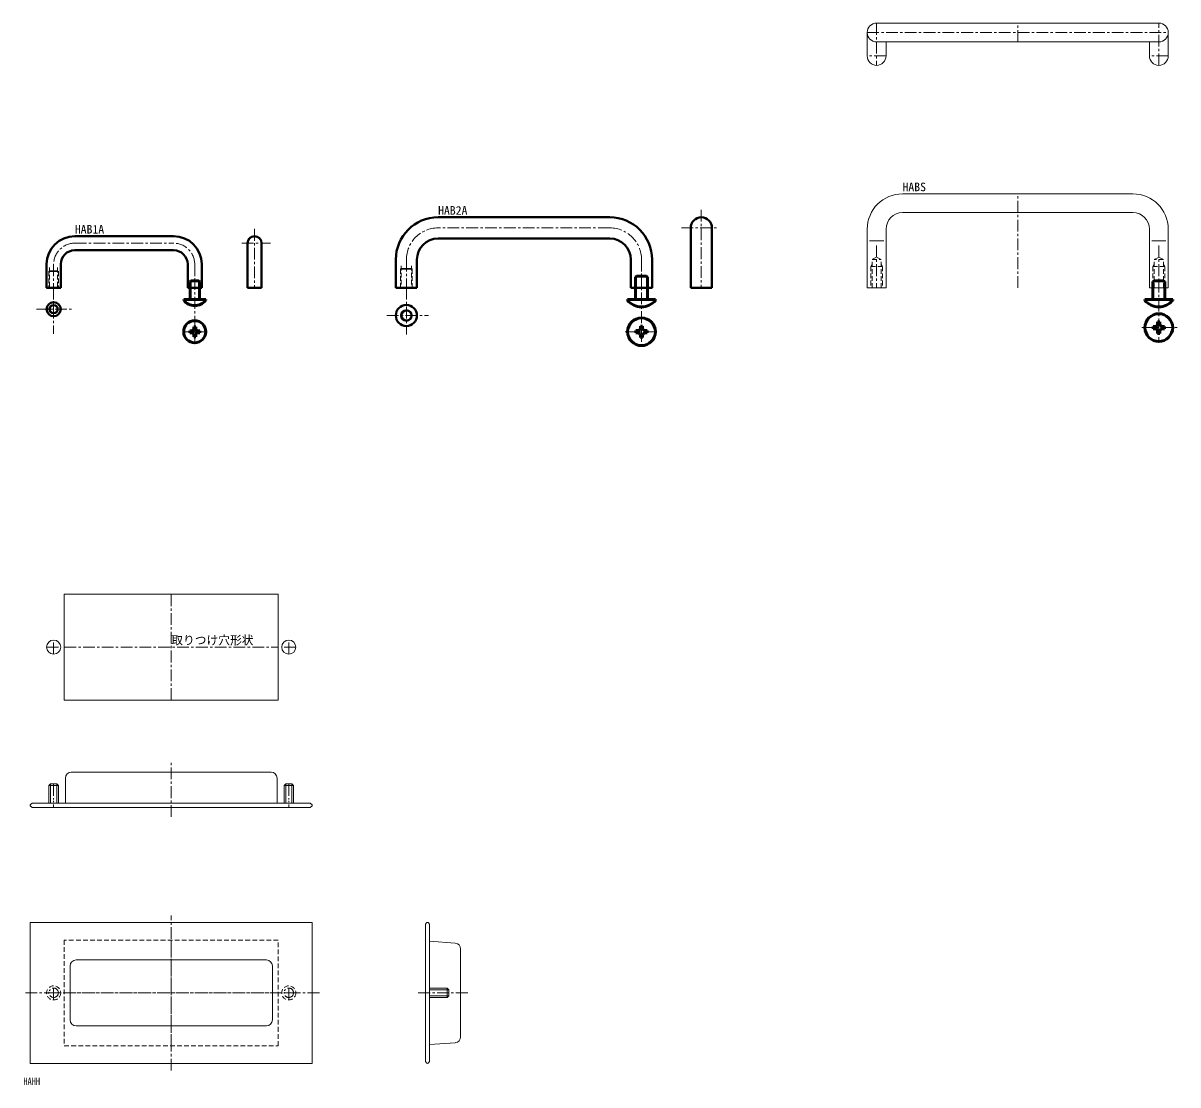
# Model space of a CAD drawing. Units: millimetres on the paper. Extents: x -622 to 995, y -460 to 705.
# Drawn here: x -7.5 to 483.6, y -459.7 to -7.9 of the extents above; entities that cross this region are included whole.
import ezdxf
from ezdxf.enums import TextEntityAlignment as Align

# ---------------------------------------------------------------- set-up
doc = ezdxf.new("R2010")
doc.units = ezdxf.units.MM
for name, pattern in [('CHAIN1', [8, 5, -1, 1, -1]), ('DASHED2', [3, 2, -1]), ('DOUBLE_CHAIN1', [8.8, 5, -1, 0.6, -0.6, 0.6, -1])]:
    doc.linetypes.add(name, pattern=pattern)
for name, color, linetype, lineweight in [('0-0', 7, 'Continuous', 18), ('0-1', 4, 'Continuous', 18), ('0-2', 7, 'Continuous', 40)]:
    doc.layers.add(name, color=color, linetype=linetype, lineweight=lineweight)
doc.styles.add('ＭＳ ゴシック', font='')
doc.styles.get('ＭＳ ゴシック').set_extended_font_data('MS Gothic')

msp = doc.modelspace()

# ---------------------------------------------------------------- linework, layer by layer
at = {"layer": '0-0'}
for p, q in [((475.5, -7.852), (355.5, -7.852)), ((351.5, -21.852), (351.5, -11.852)), ((479.5, -11.852), (479.5, -21.852)), ((475.5, -15.852), (355.5, -15.852)), ((359.5, -15.852), (359.5, -21.852)), ((471.5, -21.852), (471.5, -15.852)), ((366.5, -80.5), (464.5, -80.5)), ((464.5, -88.5), (366.5, -88.5)), ((471.5, -120.5), (471.5, -95.5)), ((352.5, -100.5), (358.5, -100.5)), ((472.5, -100.5), (478.5, -100.5)), ((13, -326.584), (98, -326.584)), ((6.8, -331.584), (4.2, -331.584)), ((7.5, -332.284), (6.8, -331.584)), ((7.5, -332.284), (7.5, -339.784)), ((10.5, -339.784), (10.5, -329.084)), ((100.5, -329.084), (100.5, -339.784)), ((-3.74, -339.864), (-4.3, -340.284)), ((-4.3, -341.084), (-3.74, -341.504)), ((114.5, -339.784), (-3.5, -339.784)), ((-3.5, -341.584), (114.5, -341.584)), ((115.3, -340.284), (114.74, -339.864)), ((114.74, -341.504), (115.3, -341.084)), ((163.579, -449.5), (163.579, -391.5)), ((163.659, -391.26), (164.079, -390.7)), ((164.879, -390.7), (165.299, -391.26)), ((165.379, -391.5), (165.379, -449.5)), ((165.379, -398.5), (176.27, -399.322)), ((178.579, -401.815), (178.579, -439.185)), ((15, -406.5), (96, -406.5)), ((12.5, -432), (12.5, -409)), ((98.5, -409), (98.5, -432)), ((96, -434.5), (15, -434.5)), ((176.27, -441.678), (165.379, -442.5)), ((163.659, -449.74), (164.079, -450.3)), ((164.879, -450.3), (165.299, -449.74))]:
    msp.add_line(p, q, dxfattribs=at)
at = {"layer": '0-0', "color": 4, "linetype": 'CHAIN1'}
for p, q in [((280.94, -87.266), (280.94, -120.5)), ((90.94, -95.434), (90.94, -120.5)), ((242, -95), (169, -95)), ((272.452, -95), (288.379, -95)), ((14.5, -101.5), (56.5, -101.5)), ((85.514, -101.5), (97.765, -101.5)), ((5.5, -110.5), (5.5, -120.5)), ((65.5, -110.5), (65.5, -120.5)), ((155.5, -108.5), (155.5, -120.5)), ((255.5, -108.5), (255.5, -120.5)), ((5.5, -120.5), (5.5, -140.07)), ((155.5, -120.5), (155.5, -140.411)), ((-1.848, -129.581), (13.129, -129.581)), ((147.182, -132.271), (164.95, -132.271))]:
    msp.add_line(p, q, dxfattribs=at)
at = {"layer": '0-0', "lineweight": 40}
for p, q in [((242, -90.5), (169, -90.5)), ((276.44, -95), (276.44, -120.5)), ((285.44, -95), (285.44, -120.5)), ((56.5, -98.5), (14.5, -98.5)), ((87.94, -101.5), (87.94, -120.5)), ((93.94, -101.5), (93.94, -120.5)), ((242, -99.5), (169, -99.5)), ((14.5, -104.5), (56.5, -104.5)), ((8.5, -110.5), (8.5, -120.5)), ((62.5, -110.5), (62.5, -120.5)), ((68.5, -110.5), (68.5, -120.5)), ((151, -108.5), (151, -120.5)), ((160, -108.5), (160, -120.5)), ((251, -108.5), (251, -120.5)), ((62.5, -120.5), (68.5, -120.5)), ((87.94, -120.5), (93.94, -120.5)), ((160, -120.5), (151, -120.5)), ((285.44, -120.5), (276.44, -120.5))]:
    msp.add_line(p, q, dxfattribs=at)
at = {"layer": '0-0', "color": 4, "linetype": 'DASHED2'}
for p, q in [((3.8, -111.917), (3.8, -120.5)), ((7.2, -111.917), (7.2, -120.5)), ((153, -112.5), (153, -120.5)), ((153.35, -111.079), (153.35, -120.5)), ((157.65, -111.079), (157.65, -120.5)), ((158, -112.5), (158, -120.5)), ((3.5, -113.5), (3.5, -120.5)), ((3.5, -113.5), (5.5, -113.5)), ((7.5, -113.5), (5.5, -113.5)), ((7.5, -113.5), (7.5, -120.5)), ((101, -398), (10, -398)), ((10, -398), (10, -443)), ((101, -443), (101, -398)), ((10, -443), (101, -443))]:
    msp.add_line(p, q, dxfattribs=at)
at = {"layer": '0-0'}
for points in [[(359.5, -95.5), (359.5, -120.5), (351.5, -120.5), (351.5, -95.5)], [(471.5, -120.5), (479.5, -120.5), (479.5, -95.5)], [(4.2, -331.584), (3.5, -332.284), (3.5, -339.784)], [(103.5, -339.784), (103.5, -332.284), (104.2, -331.584), (106.8, -331.584), (107.5, -332.284), (107.5, -339.784)], [(165.379, -422.5), (172.879, -422.5), (173.579, -421.8), (173.579, -419.2), (172.879, -418.5), (165.379, -418.5)]]:
    msp.add_lwpolyline(points, dxfattribs=at)
at = {"layer": '0-0', "lineweight": 40}
for points in [[(2.5, -110.5), (2.5, -120.5), (8.5, -120.5)], [(260, -108.5), (260, -120.5), (251, -120.5)]]:
    msp.add_lwpolyline(points, dxfattribs=at)
at = {"layer": '0-0', "color": 4, "linetype": 'DASHED2'}
for points in [[(155.5, -112.5), (153, -112.5), (153.35, -112.298), (155.5, -112.298)], [(155.5, -112.5), (158, -112.5), (157.65, -112.298), (155.5, -112.298)], [(3.5, -113.5), (3.8, -113.327), (5.5, -113.327)], [(7.5, -113.5), (7.2, -113.327), (5.5, -113.327)]]:
    msp.add_lwpolyline(points, dxfattribs=at)
at = {"layer": '0-0'}
for points in [[(101, -250.883), (10, -250.883), (10, -295.883), (101, -295.883)], [(-4.5, -450.5), (115.5, -450.5), (115.5, -390.5), (-4.5, -390.5)]]:
    msp.add_lwpolyline(points, close=True, dxfattribs=at)
at = {"layer": '0-0', "lineweight": 40}
for centre, radius in [((5.5, -129.581), 3), ((5.5, -129.581), 1.7), ((155.5, -132.271), 4.5), ((155.5, -132.271), 2.15)]:
    msp.add_circle(centre, radius, dxfattribs=at)
at = {"layer": '0-0', "color": 4}
for centre, radius in [((5.5, -129.581), 2), ((155.5, -132.271), 2.5)]:
    msp.add_circle(centre, radius, dxfattribs=at)
at = {"layer": '0-0'}
for centre in [(5.5, -273.383), (105.5, -273.383)]:
    msp.add_circle(centre, 3, dxfattribs=at)
at = {"layer": '0-0', "color": 4, "linetype": 'DASHED2'}
for centre in [(5.5, -420.5), (105.5, -420.5)]:
    msp.add_circle(centre, 3, dxfattribs=at)
at = {"layer": '0-0'}
for centre, radius, start, end in [((355.5, -11.852), 4, 90, 180), ((475.5, -11.852), 4, 0, 90), ((355.5, -11.852), 4, 180, 270), ((475.5, -11.852), 4, 270, 0), ((355.5, -21.852), 4, 180, 0), ((475.5, -21.852), 4, 180, 0), ((366.5, -95.5), 15, 90, 180), ((464.5, -95.5), 15, 0, 90), ((366.5, -95.5), 7, 90, 180), ((464.5, -95.5), 7, 0, 90), ((13, -329.084), 2.5, 90, 180), ((98, -329.084), 2.5, 0, 90), ((-4, -340.684), 0.5, 126.8699, 233.1301), ((-3.5, -340.184), 0.4, 90, 126.8699), ((-3.5, -341.184), 0.4, 233.1301, 270), ((114.5, -340.184), 0.4, 53.1301, 90), ((114.5, -341.184), 0.4, 270, 306.8699), ((115, -340.684), 0.5, 306.8699, 53.1301), ((163.979, -391.5), 0.4, 143.1301, 180), ((164.479, -391), 0.5, 36.8699, 143.1301), ((164.979, -391.5), 0.4, 0, 36.8699), ((176.079, -401.815), 2.5, 0, 85.60129), ((15, -409), 2.5, 90, 180), ((96, -409), 2.5, 0, 90), ((15, -432), 2.5, 180, 270), ((96, -432), 2.5, 270, 0), ((176.079, -439.185), 2.5, 274.39871, 0), ((163.979, -449.5), 0.4, 180, 216.8699), ((164.479, -450), 0.5, 216.8699, 323.1301), ((164.979, -449.5), 0.4, 323.1301, 0)]:
    msp.add_arc(centre, radius, start, end, dxfattribs=at)
at = {"layer": '0-0', "lineweight": 40}
for centre, radius, start, end in [((169, -108.5), 18, 90, 180), ((242, -108.5), 18, 0, 90), ((280.94, -95), 4.5, 0, 180), ((14.5, -110.5), 12, 90, 180), ((56.5, -110.5), 12, 0, 90), ((90.94, -101.5), 3, 0, 180), ((169, -108.5), 9, 90, 180), ((242, -108.5), 9, 0, 90), ((14.5, -110.5), 6, 90, 180), ((56.5, -110.5), 6, 0, 90)]:
    msp.add_arc(centre, radius, start, end, dxfattribs=at)
at = {"layer": '0-0', "color": 4, "linetype": 'CHAIN1'}
for centre, radius, start, end in [((169, -108.5), 13.5, 90, 180), ((242, -108.5), 13.5, 0, 90), ((14.5, -110.5), 9, 90, 180), ((56.5, -110.5), 9, 0, 90)]:
    msp.add_arc(centre, radius, start, end, dxfattribs=at)
at = {"layer": '0-1', "linetype": 'CHAIN1'}
for p, q in [((355.5, -7.852), (355.5, -25.852)), ((415.5, -15.852), (415.5, -7.852)), ((475.5, -25.852), (475.5, -7.852)), ((351.5, -11.852), (479.5, -11.852)), ((359.5, -21.852), (351.5, -21.852)), ((479.5, -21.852), (471.5, -21.852)), ((415.5, -120.5), (415.5, -80.5)), ((355.5, -102.5), (355.5, -120.5)), ((475.5, -102.5), (475.5, -120.5)), ((55.5, -250.883), (55.5, -295.883)), ((2.5, -273.383), (8.467, -273.383)), ((5.5, -276.383), (5.5, -270.383)), ((10, -273.383), (101, -273.383)), ((108.5, -273.383), (102.533, -273.383)), ((105.5, -276.383), (105.5, -270.383)), ((55.5, -345.584), (55.5, -322.584)), ((55.5, -453.5), (55.5, -387.5)), ((55.5, -398), (55.5, -443)), ((118.5, -420.5), (-7.5, -420.5)), ((2.5, -420.5), (8.467, -420.5)), ((5.5, -423.5), (5.5, -417.5)), ((10, -420.5), (101, -420.5)), ((108.5, -420.5), (102.533, -420.5)), ((105.5, -423.5), (105.5, -417.5)), ((160.579, -420.5), (181.579, -420.5))]:
    msp.add_line(p, q, dxfattribs=at)
at = {"layer": '0-1', "linetype": 'DASHED2'}
for p, q in [((353, -111.438), (353, -120.5)), ((353.541, -120.5), (353.541, -108.438)), ((358, -111.438), (358, -120.5)), ((473, -111.438), (473, -120.5)), ((477.459, -120.5), (477.459, -108.438)), ((478, -111.438), (478, -120.5))]:
    msp.add_line(p, q, dxfattribs=at)
at = {"layer": '0-1'}
for p, q in [((3.5, -332.284), (7.5, -332.284)), ((4.2, -339.784), (4.2, -331.584)), ((6.8, -339.784), (6.8, -331.584)), ((107.5, -332.284), (103.5, -332.284)), ((104.2, -331.584), (104.2, -339.784)), ((106.8, -339.784), (106.8, -331.584)), ((165.379, -419.2), (173.579, -419.2)), ((173.579, -421.8), (165.379, -421.8)), ((172.879, -418.5), (172.879, -422.5))]:
    msp.add_line(p, q, dxfattribs=at)
at = {"layer": '0-1', "linetype": 'DOUBLE_CHAIN1'}
for p, q in [((5.5, -331.584), (5.5, -341.619)), ((105.5, -331.584), (105.5, -341.766)), ((3.501, -420.5), (7.47, -420.5)), ((5.5, -422.446), (5.5, -418.554)), ((103.501, -420.5), (107.47, -420.5)), ((105.5, -422.446), (105.5, -418.554))]:
    msp.add_line(p, q, dxfattribs=at)
at = {"layer": '0-1', "linetype": 'DASHED2'}
for points in [[(357.458, -120.5), (357.458, -108.437), (355.5, -107.438), (353.541, -108.438), (357.458, -108.438)], [(473.542, -120.5), (473.542, -108.437), (475.5, -107.438), (477.459, -108.438), (473.542, -108.438)], [(357.458, -110.5), (358, -111.438), (353, -111.438), (353.541, -110.5)], [(473.542, -110.5), (473, -111.438), (478, -111.438), (477.459, -110.5)]]:
    msp.add_lwpolyline(points, dxfattribs=at)
at = {"layer": '0-1', "linetype": 'DOUBLE_CHAIN1'}
for centre in [(5.5, -420.446), (105.5, -420.446)]:
    msp.add_circle(centre, 2, dxfattribs=at)
at = {"layer": '0-2', "color": 2, "lineweight": 50}
for p, q in [((63.8, -117.5), (63.5, -117.8)), ((63.5, -125.5), (63.5, -117.8)), ((67.2, -117.5), (63.8, -117.5)), ((67.2, -117.5), (67.5, -117.8)), ((67.5, -125.5), (67.5, -117.8)), ((253.35, -115.5), (253, -115.85)), ((253, -125.5), (253, -115.85)), ((257.65, -115.5), (253.35, -115.5)), ((257.65, -115.5), (258, -115.85)), ((258, -125.5), (258, -115.85)), ((473.35, -117.5), (473, -117.85)), ((473, -125.5), (473, -117.85)), ((477.65, -117.5), (473.35, -117.5)), ((477.65, -117.5), (478, -117.85)), ((478, -125.5), (478, -117.85)), ((60.8, -125.788), (60.8, -125.5)), ((70.2, -125.5), (60.8, -125.5)), ((70.2, -125.788), (70.2, -125.5)), ((249.6, -125.848), (249.6, -125.5)), ((261.4, -125.5), (249.6, -125.5)), ((261.4, -125.848), (261.4, -125.5)), ((469.6, -125.848), (469.6, -125.5)), ((481.4, -125.5), (469.6, -125.5)), ((481.4, -125.848), (481.4, -125.5)), ((65.08, -137.105), (65.92, -137.105)), ((65.08, -137.945), (65.08, -137.105)), ((65.92, -137.945), (65.92, -137.105)), ((255.01, -136.755), (255.99, -136.755)), ((255.01, -137.735), (255.01, -136.755)), ((255.99, -137.735), (255.99, -136.755)), ((473.05, -137.903), (473.05, -136.923)), ((474.03, -136.923), (473.05, -136.923)), ((475.01, -134.963), (475.99, -134.963)), ((475.01, -135.943), (475.01, -134.963)), ((475.99, -135.943), (475.99, -134.963)), ((476.97, -136.923), (477.95, -136.923)), ((477.95, -137.903), (477.95, -136.923)), ((63.4, -139.625), (63.4, -138.785)), ((64.24, -138.785), (63.4, -138.785)), ((64.24, -139.625), (63.4, -139.625)), ((65.08, -140.465), (65.08, -141.305)), ((65.08, -141.305), (65.92, -141.305)), ((65.92, -140.465), (65.92, -141.305)), ((66.76, -138.785), (67.6, -138.785)), ((66.76, -139.625), (67.6, -139.625)), ((67.6, -139.625), (67.6, -138.785)), ((253.05, -139.695), (253.05, -138.715)), ((254.03, -138.715), (253.05, -138.715)), ((254.03, -139.695), (253.05, -139.695)), ((255.01, -140.675), (255.01, -141.655)), ((255.01, -141.655), (255.99, -141.655)), ((255.99, -140.675), (255.99, -141.655)), ((256.97, -138.715), (257.95, -138.715)), ((256.97, -139.695), (257.95, -139.695)), ((257.95, -139.695), (257.95, -138.715)), ((474.03, -137.903), (473.05, -137.903)), ((475.01, -138.883), (475.01, -139.863)), ((475.01, -139.863), (475.99, -139.863)), ((475.99, -138.883), (475.99, -139.863)), ((476.97, -137.903), (477.95, -137.903))]:
    msp.add_line(p, q, dxfattribs=at)
at = {"layer": '0-2', "color": 4, "lineweight": 18}
for p, q in [((67.5, -117.8), (63.5, -117.8)), ((63.8, -125.5), (63.8, -117.5)), ((67.2, -125.5), (67.2, -117.5)), ((253, -115.85), (258, -115.85)), ((253.35, -125.5), (253.35, -115.5)), ((257.65, -125.5), (257.65, -115.5)), ((473, -117.85), (478, -117.85)), ((473.35, -125.5), (473.35, -117.5)), ((477.65, -125.5), (477.65, -117.5)), ((70.2, -125.788), (60.8, -125.788)), ((261.4, -125.848), (249.6, -125.848)), ((481.4, -125.848), (469.6, -125.848))]:
    msp.add_line(p, q, dxfattribs=at)
at = {"layer": '0-2', "color": 4, "linetype": 'CHAIN1', "lineweight": 18}
for p, q in [((65.5, -116.38), (65.5, -144.506)), ((255.5, -114.473), (255.5, -146.115)), ((475.5, -117.5), (475.5, -143.904)), ((468.29, -137.413), (483.625, -137.413)), ((60.236, -139.205), (70.784, -139.205)), ((248.589, -139.205), (262.003, -139.205))]:
    msp.add_line(p, q, dxfattribs=at)
at = {"layer": '0-2', "color": 2, "lineweight": 50}
for centre, radius in [((475.5, -137.413), 5.9), ((65.5, -139.205), 4.7), ((255.5, -139.205), 5.9)]:
    msp.add_circle(centre, radius, dxfattribs=at)
for centre, radius, start, end in [((65.5, -121.9), 6.1, 219.60191, 320.39807), ((255.5, -120.9), 7.7, 219.98311, 320.01688), ((475.5, -120.9), 7.7, 219.98311, 320.01688), ((474.03, -135.943), 0.98, 270, 0), ((476.97, -135.943), 0.98, 180, 270), ((64.24, -137.945), 0.84, 270, 0), ((64.24, -140.465), 0.84, 0, 90), ((66.76, -137.945), 0.84, 180, 270), ((66.76, -140.465), 0.84, 90, 180), ((254.03, -137.735), 0.98, 270, 0), ((254.03, -140.675), 0.98, 0, 90), ((256.97, -137.735), 0.98, 180, 270), ((256.97, -140.675), 0.98, 90, 180), ((474.03, -138.883), 0.98, 0, 90), ((476.97, -138.883), 0.98, 90, 180)]:
    msp.add_arc(centre, radius, start, end, dxfattribs=at)

# ---------------------------------------------------------------- texts
at = {"layer": '0-0', "style": 'ＭＳ ゴシック'}
for s, p in [('HABS', (366.5, -80.5)), ('HAB2A', (169, -90.5)), ('HAB1A', (14.5, -98.5))]:
    msp.add_text(s, height=3.666, dxfattribs=at).set_placement(p, align=Align.BOTTOM_LEFT)
at = {"layer": '0-0', "style": 'ＭＳ ゴシック', "width": 0.75}
msp.add_text('HAHH', height=3.152, dxfattribs=at).set_placement((-7.386, -460.6), align=Align.BOTTOM_LEFT)
at = {"layer": '0-1', "color": 7, "style": 'ＭＳ ゴシック'}
msp.add_text('取りつけ穴形状', height=3.666, dxfattribs=at).set_placement((55.5, -273.383), align=Align.BOTTOM_LEFT)

doc.saveas('drawing.dxf')
